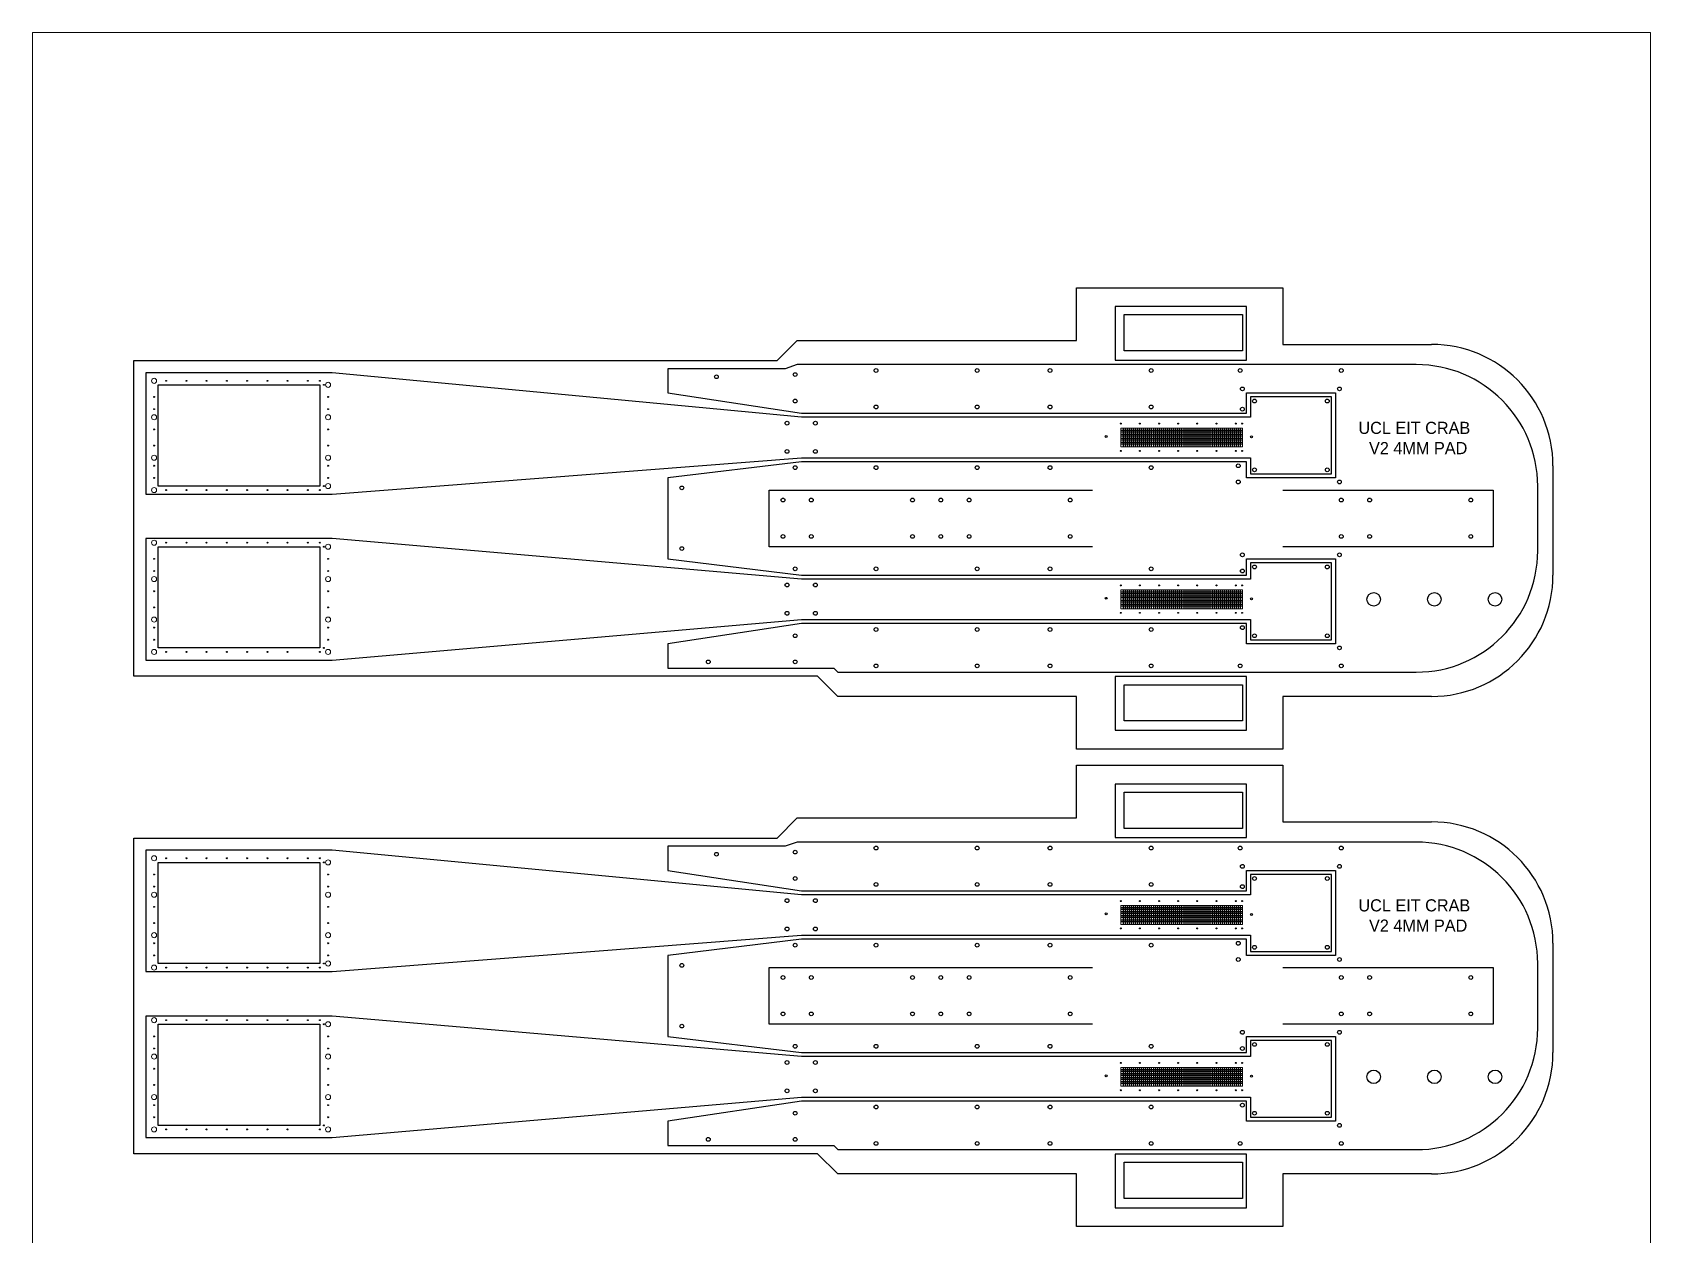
# Model space of a CAD drawing. Header units: millimetres. Extents: x 43.3 to 83.3, y 94.2 to 164.2.
# Drawn here: x 43.29 to 83.29, y 134.5 to 164.21 of the extents above; entities that cross this region are included whole.
import ezdxf

# ---------------------------------------------------------------- set-up
doc = ezdxf.new("R2010")
doc.units = ezdxf.units.MM
for name, color, linetype in [('Foil', 5, 'Continuous'), ('Opening', 1, 'Continuous'), ('Outline', 3, 'Continuous'), ('Rasters', 6, 'Continuous')]:
    doc.layers.add(name, color=color, linetype=linetype)

# ---------------------------------------------------------------- blocks, each defined once
blk = doc.blocks.new('*U68')
at = {"layer": 'Rasters'}
blk.add_line((0, 0.233), (0, -0.233), dxfattribs=at)
blk = doc.blocks.new('*U69')
at = {"layer": 'Rasters', "color": 0, "linetype": 'ByBlock', "lineweight": -2, "transparency": 16777216}
for p in [(0, 0), (0.05, 0), (0.1, 0), (0.15, 0), (0.2, 0), (0.25, 0), (0.3, 0), (0.35, 0), (0.4, 0), (0.45, 0), (0.5, 0), (0.55, 0), (0.6, 0), (0.65, 0), (0.7, 0), (0.75, 0), (0.8, 0), (0.85, 0), (0.9, 0), (0.95, 0), (1, 0), (1.05, 0), (1.1, 0), (1.15, 0), (1.2, 0), (1.25, 0), (1.3, 0), (1.35, 0), (1.4, 0), (1.45, 0), (1.5, 0), (1.55, 0), (1.6, 0), (1.65, 0), (1.7, 0), (1.75, 0), (1.8, 0), (1.85, 0), (1.9, 0), (1.95, 0), (2, 0), (2.05, 0), (2.1, 0), (2.15, 0), (2.2, 0), (2.25, 0), (2.3, 0), (2.35, 0), (2.4, 0), (2.45, 0), (2.5, 0), (2.55, 0), (2.6, 0), (2.65, 0), (2.7, 0), (2.75, 0), (2.8, 0), (2.85, 0), (2.9, 0)]:
    blk.add_blockref('*U68', p, dxfattribs=at)
blk = doc.blocks.new('*U72')
at = {"layer": 'Rasters'}
blk.add_line((0, 0.233), (0, -0.233), dxfattribs=at)
blk = doc.blocks.new('*U73')
at = {"layer": 'Rasters', "color": 0, "linetype": 'ByBlock', "lineweight": -2, "transparency": 16777216}
for p in [(0, 0), (0.05, 0), (0.1, 0), (0.15, 0), (0.2, 0), (0.25, 0), (0.3, 0), (0.35, 0), (0.4, 0), (0.45, 0), (0.5, 0), (0.55, 0), (0.6, 0), (0.65, 0), (0.7, 0), (0.75, 0), (0.8, 0), (0.85, 0), (0.9, 0), (0.95, 0), (1, 0), (1.05, 0), (1.1, 0), (1.15, 0), (1.2, 0), (1.25, 0), (1.3, 0), (1.35, 0), (1.4, 0), (1.45, 0), (1.5, 0), (1.55, 0), (1.6, 0), (1.65, 0), (1.7, 0), (1.75, 0), (1.8, 0), (1.85, 0), (1.9, 0), (1.95, 0), (2, 0), (2.05, 0), (2.1, 0), (2.15, 0), (2.2, 0), (2.25, 0), (2.3, 0), (2.35, 0), (2.4, 0), (2.45, 0), (2.5, 0), (2.55, 0), (2.6, 0), (2.65, 0), (2.7, 0), (2.75, 0), (2.8, 0), (2.85, 0), (2.9, 0)]:
    blk.add_blockref('*U72', p, dxfattribs=at)
blk = doc.blocks.new('*U76')
at = {"layer": 'Rasters'}
blk.add_line((0, 0.233), (0, -0.233), dxfattribs=at)
blk = doc.blocks.new('*U77')
at = {"layer": 'Rasters', "color": 0, "linetype": 'ByBlock', "lineweight": -2, "transparency": 16777216}
for p in [(0, 0), (0.05, 0), (0.1, 0), (0.15, 0), (0.2, 0), (0.25, 0), (0.3, 0), (0.35, 0), (0.4, 0), (0.45, 0), (0.5, 0), (0.55, 0), (0.6, 0), (0.65, 0), (0.7, 0), (0.75, 0), (0.8, 0), (0.85, 0), (0.9, 0), (0.95, 0), (1, 0), (1.05, 0), (1.1, 0), (1.15, 0), (1.2, 0), (1.25, 0), (1.3, 0), (1.35, 0), (1.4, 0), (1.45, 0), (1.5, 0), (1.55, 0), (1.6, 0), (1.65, 0), (1.7, 0), (1.75, 0), (1.8, 0), (1.85, 0), (1.9, 0), (1.95, 0), (2, 0), (2.05, 0), (2.1, 0), (2.15, 0), (2.2, 0), (2.25, 0), (2.3, 0), (2.35, 0), (2.4, 0), (2.45, 0), (2.5, 0), (2.55, 0), (2.6, 0), (2.65, 0), (2.7, 0), (2.75, 0), (2.8, 0), (2.85, 0), (2.9, 0)]:
    blk.add_blockref('*U76', p, dxfattribs=at)
blk = doc.blocks.new('*U81')
at = {"layer": 'Rasters'}
blk.add_line((0, 0.233), (0, -0.233), dxfattribs=at)
blk = doc.blocks.new('*U82')
at = {"layer": 'Rasters', "color": 0, "linetype": 'ByBlock', "lineweight": -2, "transparency": 16777216}
for p in [(0, 0), (0.05, 0), (0.1, 0), (0.15, 0), (0.2, 0), (0.25, 0), (0.3, 0), (0.35, 0), (0.4, 0), (0.45, 0), (0.5, 0), (0.55, 0), (0.6, 0), (0.65, 0), (0.7, 0), (0.75, 0), (0.8, 0), (0.85, 0), (0.9, 0), (0.95, 0), (1, 0), (1.05, 0), (1.1, 0), (1.15, 0), (1.2, 0), (1.25, 0), (1.3, 0), (1.35, 0), (1.4, 0), (1.45, 0), (1.5, 0), (1.55, 0), (1.6, 0), (1.65, 0), (1.7, 0), (1.75, 0), (1.8, 0), (1.85, 0), (1.9, 0), (1.95, 0), (2, 0), (2.05, 0), (2.1, 0), (2.15, 0), (2.2, 0), (2.25, 0), (2.3, 0), (2.35, 0), (2.4, 0), (2.45, 0), (2.5, 0), (2.55, 0), (2.6, 0), (2.65, 0), (2.7, 0), (2.75, 0), (2.8, 0), (2.85, 0), (2.9, 0)]:
    blk.add_blockref('*U81', p, dxfattribs=at)

msp = doc.modelspace()

# ---------------------------------------------------------------- linework, layer by layer
at = {"layer": 'Foil'}
for p, q in [((73.2, 157.436), (70.057, 157.436)), ((70.057, 157.436), (70.057, 156.11)), ((70.275, 157.235), (73.2, 157.235)), ((70.275, 156.34), (70.275, 157.235)), ((73.3, 157.436), (73.2, 157.436)), ((73.2, 157.235), (73.2, 156.34)), ((73.3, 156.11), (73.3, 157.436)), ((62.2, 156), (61.9, 155.9)), ((69.7, 156), (62.2, 156)), ((73.4, 156), (69.7, 156)), ((70.057, 156.11), (73.2, 156.11)), ((73.2, 156.34), (70.275, 156.34)), ((73.2, 156.11), (73.3, 156.11)), ((75.4, 156), (73.4, 156)), ((75.5, 156), (75.4, 156)), ((77.5, 156), (75.5, 156)), ((50.7, 155.8), (46.1, 155.8)), ((46.1, 155.8), (46.1, 152.8)), ((62.3, 154.7), (50.7, 155.8)), ((61.9, 155.9), (59, 155.9)), ((59, 155.9), (59, 155.3)), ((59, 155.3), (62.3, 154.8)), ((73.3, 154.8), (73.3, 155.3)), ((73.3, 155.3), (73.4, 155.3)), ((73.4, 155.3), (75.5, 155.3)), ((75.4, 155.2), (73.4, 155.2)), ((73.4, 155.2), (73.4, 154.7)), ((75.4, 153.3), (75.4, 155.2)), ((75.5, 155.3), (75.5, 154.2)), ((62.3, 154.8), (62.4, 154.8)), ((62.4, 154.8), (67.1, 154.8)), ((67.1, 154.8), (69.7, 154.8)), ((69.7, 154.8), (73.3, 154.8)), ((66.9, 154.7), (62.3, 154.7)), ((69.7, 154.7), (66.9, 154.7)), ((73.4, 154.7), (69.7, 154.7)), ((75.5, 154.2), (75.5, 153.2)), ((50.7, 152.8), (62.3, 153.7)), ((62.3, 153.6), (59, 153.2)), ((62.3, 153.7), (63.2, 153.7)), ((63.3, 153.6), (62.3, 153.6)), ((63.2, 153.7), (66.9, 153.7)), ((67, 153.6), (63.3, 153.6)), ((66.9, 153.7), (69.7, 153.7)), ((69.7, 153.6), (67, 153.6)), ((69.7, 153.7), (73.4, 153.7)), ((73.2, 153.6), (69.7, 153.6)), ((73.3, 153.6), (73.2, 153.6)), ((73.3, 153.2), (73.3, 153.6)), ((73.4, 153.7), (73.4, 153.3)), ((59, 153.2), (59, 151.2)), ((73.4, 153.2), (73.3, 153.2)), ((73.4, 153.3), (75.4, 153.3)), ((75.5, 153.2), (73.4, 153.2)), ((46.1, 152.8), (50.7, 152.8)), ((80.5, 151.4), (80.5, 153)), ((46.1, 151.7), (46.1, 148.7)), ((50.7, 151.7), (46.1, 151.7)), ((62.3, 150.7), (50.7, 151.7)), ((59, 151.2), (62.3, 150.8)), ((73.3, 150.8), (73.3, 151.2)), ((73.3, 151.2), (73.4, 151.2)), ((73.4, 151.2), (75.5, 151.2)), ((75.5, 151.2), (75.5, 150.2)), ((62.3, 150.8), (63.4, 150.8)), ((63.4, 150.8), (67, 150.8)), ((67, 150.8), (69.7, 150.8)), ((69.7, 150.8), (73.3, 150.8)), ((75.4, 151.1), (73.4, 151.1)), ((73.4, 151.1), (73.4, 150.7)), ((75.4, 149.2), (75.4, 151.1)), ((63.3, 150.7), (62.3, 150.7)), ((66.9, 150.7), (63.3, 150.7)), ((69.7, 150.7), (66.9, 150.7)), ((73.4, 150.7), (69.7, 150.7)), ((75.5, 150.2), (75.5, 149.1)), ((50.7, 148.7), (62.3, 149.7)), ((62.3, 149.6), (59, 149.1)), ((62.3, 149.7), (63.2, 149.7)), ((63.4, 149.6), (62.3, 149.6)), ((63.2, 149.7), (66.9, 149.7)), ((67.1, 149.6), (63.4, 149.6)), ((66.9, 149.7), (69.7, 149.7)), ((69.7, 149.6), (67.1, 149.6)), ((69.7, 149.7), (73.4, 149.7)), ((73.2, 149.6), (69.7, 149.6)), ((73.3, 149.6), (73.2, 149.6)), ((73.3, 149.1), (73.3, 149.6)), ((73.4, 149.7), (73.4, 149.2)), ((73.4, 149.2), (75.4, 149.2)), ((59, 149.1), (59, 148.5)), ((73.4, 149.1), (73.3, 149.1)), ((75.5, 149.1), (73.4, 149.1)), ((46.1, 148.7), (50.7, 148.7)), ((59, 148.5), (63.1, 148.5)), ((63.1, 148.5), (63.2, 148.4)), ((63.2, 148.4), (69.7, 148.4)), ((69.7, 148.4), (73.2, 148.4)), ((73.2, 148.4), (75.4, 148.4)), ((75.4, 148.4), (75.5, 148.4)), ((75.5, 148.4), (77.5, 148.4)), ((73.2, 148.291), (70.057, 148.291)), ((70.057, 148.291), (70.057, 146.965)), ((70.275, 148.09), (73.2, 148.09)), ((70.275, 147.195), (70.275, 148.09)), ((73.3, 148.291), (73.2, 148.291)), ((73.2, 148.09), (73.2, 147.195)), ((73.3, 146.965), (73.3, 148.291)), ((70.057, 146.965), (73.2, 146.965)), ((73.2, 147.195), (70.275, 147.195)), ((73.2, 146.965), (73.3, 146.965)), ((73.2, 145.636), (70.057, 145.636)), ((70.057, 145.636), (70.057, 144.31)), ((73.3, 145.636), (73.2, 145.636)), ((73.3, 144.31), (73.3, 145.636)), ((70.275, 145.435), (73.2, 145.435)), ((70.275, 144.54), (70.275, 145.435)), ((73.2, 145.435), (73.2, 144.54)), ((73.2, 144.54), (70.275, 144.54)), ((50.7, 144), (46.1, 144)), ((46.1, 144), (46.1, 141)), ((62.3, 142.9), (50.7, 144)), ((61.9, 144.1), (59, 144.1)), ((59, 144.1), (59, 143.5)), ((62.2, 144.2), (61.9, 144.1)), ((69.7, 144.2), (62.2, 144.2)), ((73.4, 144.2), (69.7, 144.2)), ((70.057, 144.31), (73.2, 144.31)), ((73.2, 144.31), (73.3, 144.31)), ((75.4, 144.2), (73.4, 144.2)), ((75.5, 144.2), (75.4, 144.2)), ((77.5, 144.2), (75.5, 144.2)), ((59, 143.5), (62.3, 143)), ((73.3, 143), (73.3, 143.5)), ((73.3, 143.5), (73.4, 143.5)), ((73.4, 143.5), (75.5, 143.5)), ((75.4, 143.4), (73.4, 143.4)), ((73.4, 143.4), (73.4, 142.9)), ((75.4, 141.5), (75.4, 143.4)), ((75.5, 143.5), (75.5, 142.4)), ((62.3, 143), (62.4, 143)), ((66.9, 142.9), (62.3, 142.9)), ((62.4, 143), (67.1, 143)), ((69.7, 142.9), (66.9, 142.9)), ((67.1, 143), (69.7, 143)), ((69.7, 143), (73.3, 143)), ((73.4, 142.9), (69.7, 142.9)), ((75.5, 142.4), (75.5, 141.4)), ((50.7, 141), (62.3, 141.9)), ((62.3, 141.8), (59, 141.4)), ((62.3, 141.9), (63.2, 141.9)), ((63.3, 141.8), (62.3, 141.8)), ((63.2, 141.9), (66.9, 141.9)), ((67, 141.8), (63.3, 141.8)), ((66.9, 141.9), (69.7, 141.9)), ((69.7, 141.8), (67, 141.8)), ((69.7, 141.9), (73.4, 141.9)), ((73.2, 141.8), (69.7, 141.8)), ((73.3, 141.8), (73.2, 141.8)), ((73.3, 141.4), (73.3, 141.8)), ((73.4, 141.9), (73.4, 141.5)), ((59, 141.4), (59, 139.4)), ((73.4, 141.4), (73.3, 141.4)), ((73.4, 141.5), (75.4, 141.5)), ((75.5, 141.4), (73.4, 141.4)), ((80.5, 139.6), (80.5, 141.2)), ((46.1, 141), (50.7, 141)), ((46.1, 139.9), (46.1, 136.9)), ((50.7, 139.9), (46.1, 139.9)), ((62.3, 138.9), (50.7, 139.9)), ((59, 139.4), (62.3, 139)), ((73.3, 139), (73.3, 139.4)), ((73.3, 139.4), (73.4, 139.4)), ((73.4, 139.4), (75.5, 139.4)), ((75.4, 139.3), (73.4, 139.3)), ((73.4, 139.3), (73.4, 138.9)), ((75.4, 137.4), (75.4, 139.3)), ((75.5, 139.4), (75.5, 138.4)), ((62.3, 139), (63.4, 139)), ((63.3, 138.9), (62.3, 138.9)), ((66.9, 138.9), (63.3, 138.9)), ((63.4, 139), (67, 139)), ((69.7, 138.9), (66.9, 138.9)), ((67, 139), (69.7, 139)), ((69.7, 139), (73.3, 139)), ((73.4, 138.9), (69.7, 138.9)), ((75.5, 138.4), (75.5, 137.3)), ((50.7, 136.9), (62.3, 137.9)), ((62.3, 137.8), (59, 137.3)), ((62.3, 137.9), (63.2, 137.9)), ((63.4, 137.8), (62.3, 137.8)), ((63.2, 137.9), (66.9, 137.9)), ((67.1, 137.8), (63.4, 137.8)), ((66.9, 137.9), (69.7, 137.9)), ((69.7, 137.8), (67.1, 137.8)), ((69.7, 137.9), (73.4, 137.9)), ((73.2, 137.8), (69.7, 137.8)), ((73.3, 137.8), (73.2, 137.8)), ((73.3, 137.3), (73.3, 137.8)), ((73.4, 137.9), (73.4, 137.4)), ((59, 137.3), (59, 136.7)), ((73.4, 137.3), (73.3, 137.3)), ((73.4, 137.4), (75.4, 137.4)), ((75.5, 137.3), (73.4, 137.3)), ((46.1, 136.9), (50.7, 136.9)), ((59, 136.7), (63.1, 136.7)), ((63.1, 136.7), (63.2, 136.6)), ((63.2, 136.6), (69.7, 136.6)), ((69.7, 136.6), (73.2, 136.6)), ((73.2, 136.491), (70.057, 136.491)), ((70.057, 136.491), (70.057, 135.165)), ((73.2, 136.6), (75.4, 136.6)), ((73.3, 136.491), (73.2, 136.491)), ((73.3, 135.165), (73.3, 136.491)), ((75.4, 136.6), (75.5, 136.6)), ((75.5, 136.6), (77.5, 136.6)), ((70.275, 136.29), (73.2, 136.29)), ((70.275, 135.395), (70.275, 136.29)), ((73.2, 136.29), (73.2, 135.395)), ((73.2, 135.395), (70.275, 135.395)), ((70.057, 135.165), (73.2, 135.165)), ((73.2, 135.165), (73.3, 135.165))]:
    msp.add_line(p, q, dxfattribs=at)
at = {"layer": 'Foil', "linetype": 'Continuous', "lineweight": 0}
for centre in [(46.3, 155.6), (50.6, 155.5), (46.3, 154.7), (50.6, 154.7), (46.3, 153.7), (50.6, 153.7), (46.3, 152.9), (50.6, 153), (46.3, 151.6), (50.6, 151.5), (46.3, 150.7), (50.6, 150.7), (46.3, 149.7), (50.6, 149.7), (46.3, 148.9), (50.6, 148.9), (46.3, 143.8), (50.6, 143.7), (46.3, 142.9), (50.6, 142.9), (46.3, 141.9), (50.6, 141.9), (50.6, 141.2), (46.3, 141.1), (46.3, 139.8), (50.6, 139.7), (46.3, 138.9), (50.6, 138.9), (46.3, 137.9), (50.6, 137.9), (46.3, 137.1), (50.6, 137.1)]:
    msp.add_circle(centre, 0.0626, dxfattribs=at)
at = {"layer": 'Foil'}
for centre, radius in [((46.6, 155.6), 0.0114), ((47.1, 155.6), 0.0114), ((47.6, 155.6), 0.0114), ((48.1, 155.6), 0.0114), ((48.6, 155.6), 0.0114), ((49.1, 155.6), 0.0114), ((49.6, 155.6), 0.0114), ((50.1, 155.6), 0.0114), ((50.4, 155.6), 0.0114), ((60.2, 155.7), 0.0463), ((62.146, 155.754), 0.0463), ((64.146, 155.854), 0.0463), ((66.646, 155.854), 0.0463), ((68.446, 155.854), 0.0463), ((70.946, 155.854), 0.0463), ((73.146, 155.854), 0.0463), ((75.646, 155.854), 0.0463), ((46.3, 155.2), 0.0114), ((50.5, 155.5), 0.0114), ((50.6, 155.2), 0.0114), ((73.2, 155.4), 0.0463), ((75.6, 155.4), 0.0463), ((46.3, 154.9), 0.0114), ((50.6, 154.9), 0.0114), ((62.146, 155.1), 0.0463), ((64.146, 154.954), 0.0463), ((66.646, 154.954), 0.0463), ((68.446, 154.954), 0.0463), ((70.946, 154.954), 0.0463), ((73.2, 154.9), 0.0463), ((73.5, 155.1), 0.0463), ((75.3, 155.1), 0.0463), ((46.3, 154.4), 0.0114), ((50.6, 154.4), 0.0114), ((61.946, 154.554), 0.0463), ((62.646, 154.554), 0.0463), ((70.193, 154.543), 0.0114), ((70.666, 154.543), 0.0114), ((71.14, 154.543), 0.0114), ((71.614, 154.543), 0.0114), ((72.087, 154.543), 0.0114), ((72.561, 154.543), 0.0114), ((73.035, 154.543), 0.0114), ((73.193, 154.543), 0.0114), ((46.3, 154), 0.0114), ((50.6, 154), 0.0114), ((69.834, 154.225), 0.0239), ((73.424, 154.214), 0.0239), ((61.946, 153.854), 0.0463), ((62.646, 153.854), 0.0463), ((70.193, 153.867), 0.0114), ((70.666, 153.867), 0.0114), ((71.14, 153.867), 0.0114), ((71.614, 153.867), 0.0114), ((72.087, 153.867), 0.0114), ((72.561, 153.867), 0.0114), ((73.035, 153.867), 0.0114), ((73.193, 153.867), 0.0114), ((46.3, 153.5), 0.0114), ((46.3, 153.2), 0.0114), ((50.6, 153.5), 0.0114), ((50.6, 153.2), 0.0114), ((62.146, 153.454), 0.0463), ((64.146, 153.454), 0.0463), ((66.646, 153.454), 0.0463), ((68.446, 153.454), 0.0463), ((70.946, 153.454), 0.0463), ((73.1, 153.5), 0.0463), ((73.5, 153.4), 0.0463), ((75.3, 153.4), 0.0463), ((46.6, 152.9), 0.0114), ((47.1, 152.9), 0.0114), ((47.6, 152.9), 0.0114), ((48.1, 152.9), 0.0114), ((48.6, 152.9), 0.0114), ((49.1, 152.9), 0.0114), ((49.6, 152.9), 0.0114), ((50.1, 152.9), 0.0114), ((50.4, 152.9), 0.0114), ((50.5, 153), 0.0114), ((59.346, 152.954), 0.0463), ((73.1, 153.1), 0.0463), ((75.6, 153.1), 0.0463), ((61.846, 152.654), 0.0463), ((62.546, 152.654), 0.0463), ((65.046, 152.654), 0.0463), ((65.746, 152.654), 0.0463), ((66.446, 152.654), 0.0463), ((68.946, 152.654), 0.0463), ((75.646, 152.654), 0.0463), ((76.346, 152.654), 0.0463), ((78.846, 152.654), 0.0463), ((46.6, 151.6), 0.0114), ((47.1, 151.6), 0.0114), ((47.6, 151.6), 0.0114), ((48.1, 151.6), 0.0114), ((48.6, 151.6), 0.0114), ((49.1, 151.6), 0.0114), ((49.6, 151.6), 0.0114), ((50.1, 151.6), 0.0114), ((50.4, 151.6), 0.0114), ((61.846, 151.754), 0.0463), ((62.546, 151.754), 0.0463), ((65.046, 151.754), 0.0463), ((65.746, 151.754), 0.0463), ((66.446, 151.754), 0.0463), ((68.946, 151.754), 0.0463), ((75.646, 151.754), 0.0463), ((76.346, 151.754), 0.0463), ((78.846, 151.754), 0.0463), ((46.3, 151.2), 0.0114), ((50.5, 151.5), 0.0114), ((50.6, 151.2), 0.0114), ((59.346, 151.454), 0.0463), ((73.2, 151.3), 0.0463), ((75.6, 151.3), 0.0463), ((46.3, 150.9), 0.0114), ((50.6, 150.9), 0.0114), ((62.146, 150.954), 0.0463), ((64.146, 150.954), 0.0463), ((66.646, 150.954), 0.0463), ((68.446, 150.954), 0.0463), ((70.946, 150.954), 0.0463), ((73.2, 150.9), 0.0463), ((73.5, 151), 0.0463), ((75.3, 151), 0.0463), ((46.3, 150.4), 0.0114), ((50.6, 150.4), 0.0114), ((61.946, 150.554), 0.0463), ((62.646, 150.554), 0.0463), ((70.193, 150.543), 0.0114), ((70.666, 150.543), 0.0114), ((71.14, 150.543), 0.0114), ((71.614, 150.543), 0.0114), ((72.087, 150.543), 0.0114), ((72.561, 150.543), 0.0114), ((73.035, 150.543), 0.0114), ((73.193, 150.543), 0.0114), ((46.3, 150), 0.0114), ((50.6, 150), 0.0114), ((69.834, 150.225), 0.0239), ((73.424, 150.214), 0.0239), ((76.446, 150.2), 0.168), ((77.946, 150.2), 0.168), ((79.446, 150.2), 0.168), ((61.946, 149.854), 0.0463), ((62.646, 149.854), 0.0463), ((70.193, 149.867), 0.0114), ((70.666, 149.867), 0.0114), ((71.14, 149.867), 0.0114), ((71.614, 149.867), 0.0114), ((72.087, 149.867), 0.0114), ((72.561, 149.867), 0.0114), ((73.035, 149.867), 0.0114), ((73.193, 149.867), 0.0114), ((46.3, 149.5), 0.0114), ((46.3, 149.2), 0.0114), ((50.6, 149.5), 0.0114), ((50.6, 149.2), 0.0114), ((62.146, 149.3), 0.0463), ((64.146, 149.454), 0.0463), ((66.646, 149.454), 0.0463), ((68.446, 149.454), 0.0463), ((70.946, 149.454), 0.0463), ((73.2, 149.5), 0.0463), ((73.5, 149.3), 0.0463), ((75.3, 149.3), 0.0463), ((46.6, 148.9), 0.0114), ((47.1, 148.9), 0.0114), ((47.6, 148.9), 0.0114), ((48.1, 148.9), 0.0114), ((48.6, 148.9), 0.0114), ((49.1, 148.9), 0.0114), ((49.6, 148.9), 0.0114), ((50.4, 148.9), 0.0114), ((50.5, 149), 0.0114), ((75.6, 149), 0.0463), ((60, 148.654), 0.0463), ((62.146, 148.654), 0.0463), ((64.146, 148.554), 0.0463), ((66.646, 148.554), 0.0463), ((68.446, 148.554), 0.0463), ((70.946, 148.554), 0.0463), ((73.146, 148.554), 0.0463), ((75.646, 148.554), 0.0463), ((62.146, 143.954), 0.0463), ((64.146, 144.054), 0.0463), ((66.646, 144.054), 0.0463), ((68.446, 144.054), 0.0463), ((70.946, 144.054), 0.0463), ((73.146, 144.054), 0.0463), ((75.646, 144.054), 0.0463), ((46.6, 143.8), 0.0114), ((47.1, 143.8), 0.0114), ((47.6, 143.8), 0.0114), ((48.1, 143.8), 0.0114), ((48.6, 143.8), 0.0114), ((49.1, 143.8), 0.0114), ((49.6, 143.8), 0.0114), ((50.1, 143.8), 0.0114), ((50.4, 143.8), 0.0114), ((50.5, 143.7), 0.0114), ((60.2, 143.9), 0.0463), ((73.2, 143.6), 0.0463), ((75.6, 143.6), 0.0463), ((46.3, 143.4), 0.0114), ((50.6, 143.4), 0.0114), ((62.146, 143.3), 0.0463), ((64.146, 143.154), 0.0463), ((66.646, 143.154), 0.0463), ((68.446, 143.154), 0.0463), ((70.946, 143.154), 0.0463), ((73.5, 143.3), 0.0463), ((75.3, 143.3), 0.0463), ((46.3, 143.1), 0.0114), ((50.6, 143.1), 0.0114), ((61.946, 142.754), 0.0463), ((62.646, 142.754), 0.0463), ((73.2, 143.1), 0.0463), ((46.3, 142.6), 0.0114), ((50.6, 142.6), 0.0114), ((69.834, 142.425), 0.0239), ((70.193, 142.743), 0.0114), ((70.666, 142.743), 0.0114), ((71.14, 142.743), 0.0114), ((71.614, 142.743), 0.0114), ((72.087, 142.743), 0.0114), ((72.561, 142.743), 0.0114), ((73.035, 142.743), 0.0114), ((73.193, 142.743), 0.0114), ((73.424, 142.414), 0.0239), ((46.3, 142.2), 0.0114), ((50.6, 142.2), 0.0114), ((61.946, 142.054), 0.0463), ((62.646, 142.054), 0.0463), ((70.193, 142.067), 0.0114), ((70.666, 142.067), 0.0114), ((71.14, 142.067), 0.0114), ((71.614, 142.067), 0.0114), ((72.087, 142.067), 0.0114), ((72.561, 142.067), 0.0114), ((73.035, 142.067), 0.0114), ((73.193, 142.067), 0.0114), ((46.3, 141.7), 0.0114), ((50.6, 141.7), 0.0114), ((62.146, 141.654), 0.0463), ((64.146, 141.654), 0.0463), ((66.646, 141.654), 0.0463), ((68.446, 141.654), 0.0463), ((70.946, 141.654), 0.0463), ((73.1, 141.7), 0.0463), ((73.5, 141.6), 0.0463), ((75.3, 141.6), 0.0463), ((46.3, 141.4), 0.0114), ((50.5, 141.2), 0.0114), ((50.6, 141.4), 0.0114), ((59.346, 141.154), 0.0463), ((73.1, 141.3), 0.0463), ((75.6, 141.3), 0.0463), ((46.6, 141.1), 0.0114), ((47.1, 141.1), 0.0114), ((47.6, 141.1), 0.0114), ((48.1, 141.1), 0.0114), ((48.6, 141.1), 0.0114), ((49.1, 141.1), 0.0114), ((49.6, 141.1), 0.0114), ((50.1, 141.1), 0.0114), ((50.4, 141.1), 0.0114), ((61.846, 140.854), 0.0463), ((62.546, 140.854), 0.0463), ((65.046, 140.854), 0.0463), ((65.746, 140.854), 0.0463), ((66.446, 140.854), 0.0463), ((68.946, 140.854), 0.0463), ((75.646, 140.854), 0.0463), ((76.346, 140.854), 0.0463), ((78.846, 140.854), 0.0463), ((61.846, 139.954), 0.0463), ((62.546, 139.954), 0.0463), ((65.046, 139.954), 0.0463), ((65.746, 139.954), 0.0463), ((66.446, 139.954), 0.0463), ((68.946, 139.954), 0.0463), ((75.646, 139.954), 0.0463), ((76.346, 139.954), 0.0463), ((78.846, 139.954), 0.0463), ((46.6, 139.8), 0.0114), ((47.1, 139.8), 0.0114), ((47.6, 139.8), 0.0114), ((48.1, 139.8), 0.0114), ((48.6, 139.8), 0.0114), ((49.1, 139.8), 0.0114), ((49.6, 139.8), 0.0114), ((50.1, 139.8), 0.0114), ((50.4, 139.8), 0.0114), ((50.5, 139.7), 0.0114), ((59.346, 139.654), 0.0463), ((46.3, 139.4), 0.0114), ((50.6, 139.4), 0.0114), ((62.146, 139.154), 0.0463), ((64.146, 139.154), 0.0463), ((66.646, 139.154), 0.0463), ((68.446, 139.154), 0.0463), ((70.946, 139.154), 0.0463), ((73.2, 139.5), 0.0463), ((73.5, 139.2), 0.0463), ((75.3, 139.2), 0.0463), ((75.6, 139.5), 0.0463), ((46.3, 139.1), 0.0114), ((50.6, 139.1), 0.0114), ((61.946, 138.754), 0.0463), ((62.646, 138.754), 0.0463), ((73.2, 139.1), 0.0463), ((46.3, 138.6), 0.0114), ((50.6, 138.6), 0.0114), ((69.834, 138.425), 0.0239), ((70.193, 138.743), 0.0114), ((70.666, 138.743), 0.0114), ((71.14, 138.743), 0.0114), ((71.614, 138.743), 0.0114), ((72.087, 138.743), 0.0114), ((72.561, 138.743), 0.0114), ((73.035, 138.743), 0.0114), ((73.193, 138.743), 0.0114), ((73.424, 138.414), 0.0239), ((76.446, 138.4), 0.168), ((77.946, 138.4), 0.168), ((79.446, 138.4), 0.168), ((46.3, 138.2), 0.0114), ((50.6, 138.2), 0.0114), ((61.946, 138.054), 0.0463), ((62.646, 138.054), 0.0463), ((70.193, 138.067), 0.0114), ((70.666, 138.067), 0.0114), ((71.14, 138.067), 0.0114), ((71.614, 138.067), 0.0114), ((72.087, 138.067), 0.0114), ((72.561, 138.067), 0.0114), ((73.035, 138.067), 0.0114), ((73.193, 138.067), 0.0114), ((46.3, 137.7), 0.0114), ((50.6, 137.7), 0.0114), ((64.146, 137.654), 0.0463), ((66.646, 137.654), 0.0463), ((68.446, 137.654), 0.0463), ((70.946, 137.654), 0.0463), ((73.2, 137.7), 0.0463), ((46.3, 137.4), 0.0114), ((50.5, 137.2), 0.0114), ((50.6, 137.4), 0.0114), ((62.146, 137.5), 0.0463), ((73.5, 137.5), 0.0463), ((75.3, 137.5), 0.0463), ((75.6, 137.2), 0.0463), ((46.6, 137.1), 0.0114), ((47.1, 137.1), 0.0114), ((47.6, 137.1), 0.0114), ((48.1, 137.1), 0.0114), ((48.6, 137.1), 0.0114), ((49.1, 137.1), 0.0114), ((49.6, 137.1), 0.0114), ((50.4, 137.1), 0.0114), ((60, 136.854), 0.0463), ((62.146, 136.854), 0.0463), ((64.146, 136.754), 0.0463), ((66.646, 136.754), 0.0463), ((68.446, 136.754), 0.0463), ((70.946, 136.754), 0.0463), ((73.146, 136.754), 0.0463), ((75.646, 136.754), 0.0463)]:
    msp.add_circle(centre, radius, dxfattribs=at)
for centre, start, end in [((77.5, 153), 0, 90), ((77.5, 151.4), 270, 0), ((77.5, 141.2), 0, 90), ((77.5, 139.6), 270, 0)]:
    msp.add_arc(centre, 3, start, end, dxfattribs=at)
at = {"layer": 'Opening', "linetype": 'Continuous', "lineweight": 0}
for p, q in [((43.292, 164.211), (83.292, 164.211)), ((43.292, 94.211), (43.292, 164.211)), ((83.292, 164.211), (83.292, 94.211)), ((70.2, 154.433), (73.2, 154.433)), ((70.2, 153.967), (70.2, 154.433)), ((73.2, 154.433), (73.2, 153.967)), ((73.2, 153.967), (70.2, 153.967)), ((70.2, 149.967), (70.2, 150.433)), ((70.2, 150.433), (73.2, 150.433)), ((73.2, 150.433), (73.2, 149.967)), ((73.2, 149.967), (70.2, 149.967)), ((70.2, 142.167), (70.2, 142.633)), ((70.2, 142.633), (73.2, 142.633)), ((73.2, 142.633), (73.2, 142.167)), ((73.2, 142.167), (70.2, 142.167)), ((70.2, 138.167), (70.2, 138.633)), ((70.2, 138.633), (73.2, 138.633)), ((73.2, 138.633), (73.2, 138.167)), ((73.2, 138.167), (70.2, 138.167))]:
    msp.add_line(p, q, dxfattribs=at)
at = {"layer": 'Opening'}
for p, q in [((46.4, 153), (46.4, 155.5)), ((46.4, 155.5), (50.4, 155.5)), ((50.4, 155.5), (50.4, 153)), ((50.4, 153), (46.4, 153)), ((46.4, 149), (46.4, 151.5)), ((46.4, 151.5), (50.4, 151.5)), ((50.4, 151.5), (50.4, 149)), ((50.4, 149), (46.4, 149)), ((46.4, 141.2), (46.4, 143.7)), ((46.4, 143.7), (50.4, 143.7)), ((50.4, 143.7), (50.4, 141.2)), ((50.4, 141.2), (46.4, 141.2)), ((46.4, 137.2), (46.4, 139.7)), ((46.4, 139.7), (50.4, 139.7)), ((50.4, 139.7), (50.4, 137.2)), ((50.4, 137.2), (46.4, 137.2))]:
    msp.add_line(p, q, dxfattribs=at)
at = {"layer": 'Outline'}
for p, q in [((69.1, 157.8), (69.1, 157.9)), ((69.1, 157.9), (74.2, 157.9)), ((69.1, 157.4), (69.1, 157.8)), ((74.2, 157.9), (74.2, 157.4)), ((69.1, 156.6), (69.1, 157.4)), ((74.2, 157.4), (74.2, 156.5)), ((61.7, 156.1), (62.2, 156.6)), ((62.2, 156.6), (69.1, 156.6)), ((74.2, 156.5), (77.878, 156.5)), ((45.8, 148.3), (45.8, 156.1)), ((45.8, 156.1), (56.7, 156.1)), ((56.7, 156.1), (61.7, 156.1)), ((80.878, 153.5), (80.878, 150.8)), ((61.5, 152.7), (61.5, 152.9)), ((61.5, 152.9), (69.5, 152.9)), ((74.2, 152.9), (75.4, 152.9)), ((75.4, 152.9), (79.4, 152.9)), ((79.4, 152.9), (79.4, 152.7)), ((61.5, 151.7), (61.5, 152.7)), ((79.4, 152.7), (79.4, 151.7)), ((61.5, 151.5), (61.5, 151.7)), ((79.4, 151.7), (79.4, 151.5)), ((69.5, 151.5), (61.5, 151.5)), ((75.4, 151.5), (74.2, 151.5)), ((79.4, 151.5), (75.4, 151.5)), ((56.7, 148.3), (45.8, 148.3)), ((62.7, 148.3), (56.7, 148.3)), ((63.2, 147.8), (62.7, 148.3)), ((69.1, 147.8), (63.2, 147.8)), ((69.1, 146.5), (69.1, 147.8)), ((77.878, 147.8), (74.2, 147.8)), ((74.2, 147.8), (74.2, 146.5)), ((74.2, 146.5), (69.1, 146.5)), ((69.1, 146), (69.1, 146.1)), ((69.1, 146.1), (74.2, 146.1)), ((69.1, 145.6), (69.1, 146)), ((74.2, 146.1), (74.2, 145.6)), ((69.1, 144.8), (69.1, 145.6)), ((74.2, 145.6), (74.2, 144.7)), ((61.7, 144.3), (62.2, 144.8)), ((62.2, 144.8), (69.1, 144.8)), ((74.2, 144.7), (77.878, 144.7)), ((45.8, 136.5), (45.8, 144.3)), ((45.8, 144.3), (56.7, 144.3)), ((56.7, 144.3), (61.7, 144.3)), ((80.878, 141.7), (80.878, 139)), ((61.5, 140.9), (61.5, 141.1)), ((61.5, 141.1), (69.5, 141.1)), ((61.5, 139.9), (61.5, 140.9)), ((74.2, 141.1), (75.4, 141.1)), ((75.4, 141.1), (79.4, 141.1)), ((79.4, 141.1), (79.4, 140.9)), ((79.4, 140.9), (79.4, 139.9)), ((61.5, 139.7), (61.5, 139.9)), ((69.5, 139.7), (61.5, 139.7)), ((75.4, 139.7), (74.2, 139.7)), ((79.4, 139.7), (75.4, 139.7)), ((79.4, 139.9), (79.4, 139.7)), ((56.7, 136.5), (45.8, 136.5)), ((62.7, 136.5), (56.7, 136.5)), ((63.2, 136), (62.7, 136.5)), ((69.1, 136), (63.2, 136)), ((69.1, 134.7), (69.1, 136)), ((77.878, 136), (74.2, 136)), ((74.2, 136), (74.2, 134.7)), ((74.2, 134.7), (69.1, 134.7))]:
    msp.add_line(p, q, dxfattribs=at)
for centre, start, end in [((77.878, 153.5), 0, 90), ((77.878, 150.8), 270, 0), ((77.878, 141.7), 0, 90), ((77.878, 139), 270, 0)]:
    msp.add_arc(centre, 3, start, end, dxfattribs=at)
at = {"layer": 'Rasters'}
for p, q in [((70.25, 154.433), (70.25, 154.433)), ((70.2, 154.383), (73.2, 154.383)), ((73.2, 154.333), (70.2, 154.333)), ((70.2, 154.283), (73.2, 154.283)), ((73.2, 154.233), (70.2, 154.233)), ((70.2, 154.183), (73.2, 154.183)), ((73.2, 154.133), (70.2, 154.133)), ((70.2, 154.083), (73.2, 154.083)), ((73.2, 154.033), (70.2, 154.033)), ((70.25, 150.433), (70.25, 150.433)), ((70.2, 150.383), (73.2, 150.383)), ((73.2, 150.333), (70.2, 150.333)), ((70.2, 150.283), (73.2, 150.283)), ((73.2, 150.233), (70.2, 150.233)), ((70.2, 150.183), (73.2, 150.183)), ((73.2, 150.133), (70.2, 150.133)), ((70.2, 150.083), (73.2, 150.083)), ((73.2, 150.033), (70.2, 150.033)), ((70.2, 142.583), (73.2, 142.583)), ((73.2, 142.533), (70.2, 142.533)), ((70.2, 142.483), (73.2, 142.483)), ((73.2, 142.433), (70.2, 142.433)), ((70.25, 142.633), (70.25, 142.633)), ((70.2, 142.383), (73.2, 142.383)), ((73.2, 142.333), (70.2, 142.333)), ((70.2, 142.283), (73.2, 142.283)), ((73.2, 142.233), (70.2, 142.233)), ((70.2, 138.583), (73.2, 138.583)), ((73.2, 138.533), (70.2, 138.533)), ((70.2, 138.483), (73.2, 138.483)), ((73.2, 138.433), (70.2, 138.433)), ((70.25, 138.633), (70.25, 138.633)), ((70.2, 138.383), (73.2, 138.383)), ((73.2, 138.333), (70.2, 138.333)), ((70.2, 138.283), (73.2, 138.283)), ((73.2, 138.233), (70.2, 138.233))]:
    msp.add_line(p, q, dxfattribs=at)

# ---------------------------------------------------------------- block references
for name, p in [('*U82', (70.25, 154.2)), ('*U77', (70.25, 150.2)), ('*U73', (70.25, 142.4)), ('*U69', (70.25, 138.4))]:
    msp.add_blockref(name, p, dxfattribs=at)

# ---------------------------------------------------------------- texts
at = {"layer": 'Foil'}
for s, p in [('UCL EIT CRAB', (76.069, 154.287)), ('V2 4MM PAD', (76.331, 153.787)), ('UCL EIT CRAB', (76.069, 142.487)), ('V2 4MM PAD', (76.331, 141.987))]:
    msp.add_text(s, height=0.3, dxfattribs=at).set_placement(p)

doc.saveas('drawing.dxf')
